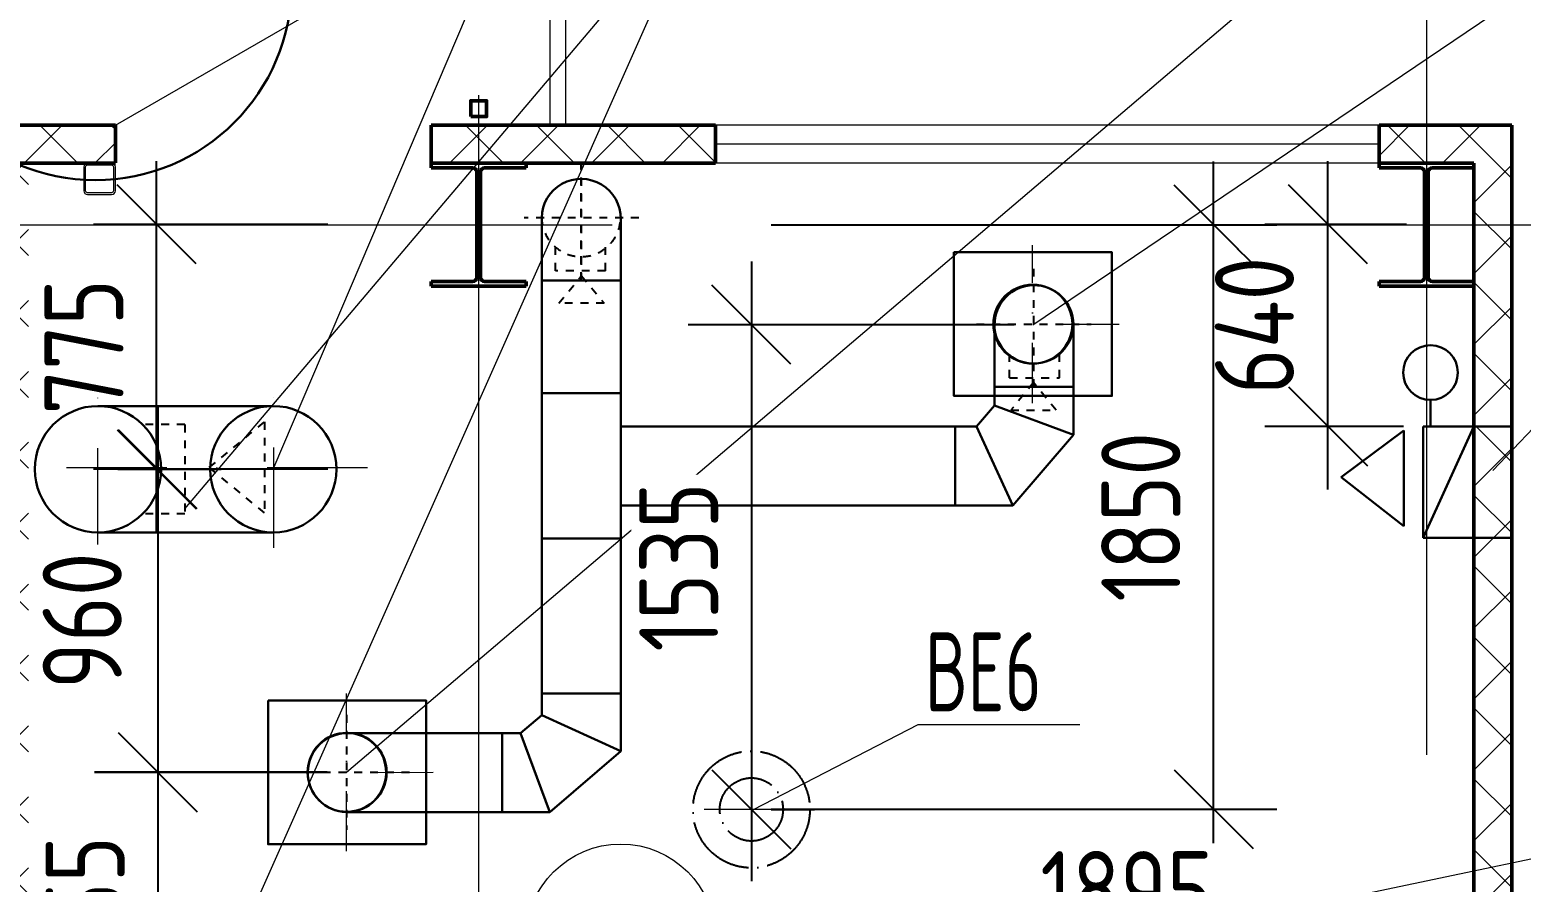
# Model space of a CAD drawing. Header units: millimetres. Extents: x -553547 to 230550, y -59438 to 214451.
# Drawn here: x 126906 to 131627, y -24420 to -21721 of the extents above; entities that cross this region are included whole.
import ezdxf
from ezdxf import colors
from ezdxf.entities.mleader import LeaderData, LeaderLine
from ezdxf.math import Vec2, Vec3

# ---------------------------------------------------------------- set-up
doc = ezdxf.new("R2010")
doc.units = ezdxf.units.MM
for name, pattern in [('ACAD_ISO04W100', [30, 24, -3, 0, -3]), ('Dashed', [0.5, 0.25, -0.25]), ('TRATTOPUNTO2', [12.7, 6.35, -3.175, 0, -3.175]), ('ГОСТ 2.303 6', [12, 8, -1.5, 1, -1.5]), ('осевая', [50.8, 31.75, -6.35, 6.35, -6.35])]:
    doc.linetypes.add(name, pattern=pattern)
for name, color, linetype, lineweight in [('_Оси', 252, 'Continuous', 9), ('АР_Двери', 250, 'Continuous', 9), ('АР_Окна', 160, 'Continuous', 20), ('АР_Площади', 250, 'Continuous', 20), ('АР_Размеры', 7, 'Continuous', 20), ('АР_Стены и перегородки', 154, 'Continuous', 50), ('АР_Тонкие', 7, 'Continuous', 0), ('АР_Штриховка', 7, 'Continuous', 20), ('АТ_ПС_АЛС_025', 20, 'ГОСТ 2.303 6', 25), ('Вытяжка', 5, 'Continuous', 30), ('ОВ текст', 7, 'Continuous', 15), ('приток', 10, 'Continuous', 30)]:
    doc.layers.add(name, color=color, linetype=linetype, lineweight=lineweight)
doc.styles.add('GOST type A', font='GOST2304A.ttf')
doc.styles.add('ГОСТ 2.304', font='CS_Gost2304.shx')
doc.linetypes.add('FENCELINE1', pattern='A,6.35,-2.54,[133,ltypeshp.shx,S=2.54,R=0,X=-2.54,Y=0],-2.54,25.4', length=36.83)
doc.linetypes.add('Lotok', pattern='A,5e-05,[6,MSH_7,S=1,R=0,X=0,Y=0],-4.989379', length=4.989429)
doc.dimstyles.new('СПДС', dxfattribs={"dimscale": 100, "dimtxt": 2.5, "dimasz": 2.5, "dimexe": 2, "dimexo": 0.625, "dimgap": 1, "dimtad": 1, "dimdec": 0, "dimtxsty": 'ГОСТ 2.304', "dimblk": 'OBLIQUE', "dimblk1": 'OBLIQUE', "dimblk2": 'OBLIQUE', "dimcen": 2.5, "dimdle": 2, "dimadec": 0, "dimazin": 2, "dimtfac": 0.75, "dimtdec": 4, "dimtmove": 1, "dimatfit": 3, "dimfxl": 1, "dimtfill": 1, "dimtolj": 1, "dimarcsym": 1})
pattern_1 = [(45, (576097.71, -263289.88), (-112.2532, 112.2532), []), (135, (576097.71, -263289.88), (-112.2532, -112.2532), [])]

# ---------------------------------------------------------------- blocks, each defined once
blk = doc.blocks.new('Несущая колонна')
at = {"color": 0, "linetype": 'ByBlock', "lineweight": -2, "extrusion": (0, 0, -1)}
for p, q in [((74798.1, 37252.3), (74798.1, 37267.3)), ((74798.1, 37267.3), (75098.1, 37267.3)), ((74798.1, 37252.3), (74929.1, 37252.3)), ((74967.1, 37252.3), (75098.1, 37252.3)), ((75098.1, 37252.3), (75098.1, 37267.3)), ((74942.1, 36905.3), (74942.1, 37239.3)), ((74954.1, 36905.3), (74954.1, 37239.3)), ((74798.1, 36877.3), (74798.1, 36892.3)), ((74798.1, 36892.3), (74929.1, 36892.3)), ((74798.1, 36877.3), (75098.1, 36877.3)), ((74967.1, 36892.3), (75098.1, 36892.3)), ((75098.1, 36877.3), (75098.1, 36892.3))]:
    blk.add_line(p, q, dxfattribs=at)
at = {"color": 18, "lineweight": 0, "true_color": 0x000000}
for points in [[(74948.1, 37267.3), (74948.1, 36877.3)], [(74954.1, 37072.3), (74942.1, 37072.3)]]:
    blk.add_lwpolyline(points, dxfattribs=at)
at = {"color": 0, "linetype": 'ByBlock', "lineweight": -2, "extrusion": (0, 0, -1)}
for centre, start, end in [((-74929.1, 37239.3), 90, 180), ((-74967.1, 37239.3), 360, 90), ((-74929.1, 36905.3), 180, 270), ((-74967.1, 36905.3), 270, 0)]:
    blk.add_arc(centre, 13, start, end, dxfattribs=at)
blk = doc.blocks.new('_Oblique')
at = {"color": 0, "linetype": 'ByBlock', "lineweight": -2}
blk.add_line((-0.5, -0.5), (0.5, 0.5), dxfattribs=at)
blk = doc.blocks.new('*D362')
at = {"layer": 'Defpoints', "color": 0, "lineweight": 30, "ltscale": 100, "transparency": 16777216}
for p in [(131014.6, -22336.8), (131326.5, -22336.8), (131316.5, -22976.6)]:
    blk.add_point(p, dxfattribs=at)
at = {"layer": 'ОВ текст', "color": 0, "lineweight": -2, "ltscale": 100, "transparency": 16777216}
for p, q in [((131014.6, -23176.6), (131014.6, -22136.8)), ((131264, -22336.8), (130814.6, -22336.8)), ((131254, -22976.6), (130814.6, -22976.6))]:
    blk.add_line(p, q, dxfattribs=at)
at = {"layer": 'ОВ текст', "color": 0, "lineweight": 15, "ltscale": 100, "transparency": 16777216, "insert": (130782.3, -22657.2), "char_height": 250, "attachment_point": 5, "rotation": 90, "style": 'ГОСТ 2.304', "bg_fill": 3, "box_fill_scale": 1.1, "bg_fill_color": 256, "bg_fill_true_color": 13158600, "bg_fill_transparency": 0}
blk.add_mtext('\\A1;640', dxfattribs=at)
at = {"layer": 'ОВ текст', "color": 0, "lineweight": -2, "ltscale": 100, "transparency": 16777216, "xscale": 250, "yscale": 250, "zscale": 250}
for p, rotation in [((131014.6, -22336.8), 90), ((131014.6, -22976.6), 270)]:
    blk.add_blockref('_Oblique', p, dxfattribs=dict(at, rotation=rotation))
blk = doc.blocks.new('*D331')
at = {"layer": 'Defpoints', "color": 0, "lineweight": 30, "ltscale": 100, "transparency": 16777216}
for p in [(127307.2, -22336.8), (127911.4, -22336.8), (127911.4, -23112)]:
    blk.add_point(p, dxfattribs=at)
at = {"layer": 'ОВ текст', "color": 0, "lineweight": -2, "ltscale": 100, "transparency": 16777216}
for p, q in [((127307.2, -23312), (127307.2, -22136.8)), ((127848.9, -22336.8), (127107.2, -22336.8)), ((127848.9, -23112), (127107.2, -23112))]:
    blk.add_line(p, q, dxfattribs=at)
at = {"layer": 'ОВ текст', "color": 0, "lineweight": -2, "ltscale": 100, "transparency": 16777216, "xscale": 250, "yscale": 250, "zscale": 250}
for p, rotation in [((127307.2, -22336.8), 90), ((127307.2, -23112), 270)]:
    blk.add_blockref('_Oblique', p, dxfattribs=dict(at, rotation=rotation))
at = {"layer": 'ОВ текст', "color": 0, "lineweight": 15, "ltscale": 100, "transparency": 16777216, "insert": (127077, -22724.4), "char_height": 250, "attachment_point": 5, "rotation": 90, "style": 'ГОСТ 2.304', "bg_fill": 3, "box_fill_scale": 1.1, "bg_fill_color": 256, "bg_fill_true_color": 13158600, "bg_fill_transparency": 0}
blk.add_mtext('\\A1;775', dxfattribs=at)
blk = doc.blocks.new('*D344')
at = {"layer": 'Defpoints', "color": 0, "lineweight": 30, "ltscale": 100, "transparency": 16777216}
for p in [(129189.9, -22337.8), (130652.8, -22337.8), (129189.9, -24188.3)]:
    blk.add_point(p, dxfattribs=at)
at = {"layer": 'ОВ текст', "color": 0, "lineweight": -2, "ltscale": 100, "transparency": 16777216}
for p, q in [((130652.8, -24388.3), (130652.8, -22137.8)), ((129252.4, -22337.8), (130852.8, -22337.8)), ((129252.4, -24188.3), (130852.8, -24188.3))]:
    blk.add_line(p, q, dxfattribs=at)
at = {"layer": 'ОВ текст', "color": 0, "lineweight": -2, "ltscale": 100, "transparency": 16777216, "xscale": 250, "yscale": 250, "zscale": 250}
for p, rotation in [((130652.8, -22337.8), 90), ((130652.8, -24188.3), 270)]:
    blk.add_blockref('_Oblique', p, dxfattribs=dict(at, rotation=rotation))
at = {"layer": 'ОВ текст', "color": 0, "lineweight": 15, "ltscale": 100, "transparency": 16777216, "insert": (130422.6, -23263), "char_height": 250, "attachment_point": 5, "rotation": 90, "style": 'ГОСТ 2.304', "bg_fill": 3, "box_fill_scale": 1.1, "bg_fill_color": 256, "bg_fill_true_color": 13158600, "bg_fill_transparency": 0}
blk.add_mtext('\\A1;1850', dxfattribs=at)
blk = doc.blocks.new('*D345')
at = {"layer": 'Defpoints', "color": 0, "lineweight": 30, "ltscale": 100, "transparency": 16777216}
for p in [(131596.5, -22337.8), (131596.5, -23702.9), (132375.9, -23702.9)]:
    blk.add_point(p, dxfattribs=at)
at = {"layer": 'ОВ текст', "color": 0, "lineweight": -2, "ltscale": 100, "transparency": 16777216}
for p, q in [((132375.9, -22137.8), (132375.9, -23902.9)), ((131659, -22337.8), (132575.9, -22337.8)), ((131659, -23702.9), (132575.9, -23702.9))]:
    blk.add_line(p, q, dxfattribs=at)
at = {"layer": 'ОВ текст', "color": 0, "lineweight": -2, "ltscale": 100, "transparency": 16777216, "xscale": 250, "yscale": 250, "zscale": 250}
for p, rotation in [((132375.9, -22337.8), 90), ((132375.9, -23702.9), 270)]:
    blk.add_blockref('_Oblique', p, dxfattribs=dict(at, rotation=rotation))
at = {"layer": 'ОВ текст', "color": 0, "lineweight": 15, "ltscale": 100, "transparency": 16777216, "insert": (132138.5, -23020.3), "char_height": 250, "attachment_point": 5, "rotation": 90, "style": 'ГОСТ 2.304', "bg_fill": 3, "box_fill_scale": 1.1, "bg_fill_color": 256, "bg_fill_true_color": 13158600, "bg_fill_transparency": 0}
blk.add_mtext('\\A1;1365', dxfattribs=at)
blk = doc.blocks.new('*D356')
at = {"layer": 'Defpoints', "color": 0, "lineweight": 30, "ltscale": 100, "transparency": 16777216}
for p in [(129430.8, -24678.4), (129430.8, -26018.8), (131325.5, -26018.8)]:
    blk.add_point(p, dxfattribs=at)
at = {"layer": 'ОВ текст', "color": 0, "lineweight": -2, "ltscale": 100, "transparency": 16777216}
for p, q in [((129430.8, -25956.3), (129430.8, -24478.4)), ((131325.5, -25956.3), (131325.5, -24478.4)), ((131525.5, -24678.4), (129230.8, -24678.4))]:
    blk.add_line(p, q, dxfattribs=at)
at = {"layer": 'ОВ текст', "color": 0, "lineweight": -2, "ltscale": 100, "transparency": 16777216, "xscale": 250, "yscale": 250, "zscale": 250, "rotation": 180}
blk.add_blockref('_Oblique', (129430.8, -24678.4), dxfattribs=at)
at = {"layer": 'ОВ текст', "color": 0, "lineweight": -2, "ltscale": 100, "transparency": 16777216, "xscale": 250, "yscale": 250, "zscale": 250}
blk.add_blockref('_Oblique', (131325.5, -24678.4), dxfattribs=at)
at = {"layer": 'ОВ текст', "color": 0, "lineweight": 15, "ltscale": 100, "transparency": 16777216, "insert": (130378.2, -24446.2), "char_height": 250, "attachment_point": 5, "style": 'ГОСТ 2.304', "bg_fill": 3, "box_fill_scale": 1.1, "bg_fill_color": 256, "bg_fill_true_color": 13158600, "bg_fill_transparency": 0}
blk.add_mtext('\\A1;1895', dxfattribs=at)
blk = doc.blocks.new('*D386')
at = {"layer": 'Defpoints', "color": 0, "lineweight": 30, "ltscale": 100, "transparency": 16777216}
for p in [(127121.5, -23112), (127311, -24071.7), (127910, -24071.7)]:
    blk.add_point(p, dxfattribs=at)
at = {"layer": 'ОВ текст', "color": 0, "lineweight": -2, "ltscale": 100, "transparency": 16777216}
for p, q in [((127311, -22912), (127311, -24271.7)), ((127184, -23112), (127511, -23112)), ((127847.5, -24071.7), (127111, -24071.7))]:
    blk.add_line(p, q, dxfattribs=at)
at = {"layer": 'ОВ текст', "color": 0, "lineweight": -2, "ltscale": 100, "transparency": 16777216, "xscale": 250, "yscale": 250, "zscale": 250}
for p, rotation in [((127311, -23112), 90), ((127311, -24071.7), 270)]:
    blk.add_blockref('_Oblique', p, dxfattribs=dict(at, rotation=rotation))
at = {"layer": 'ОВ текст', "color": 0, "lineweight": 15, "ltscale": 100, "transparency": 16777216, "insert": (127071.5, -23591.9), "char_height": 250, "attachment_point": 5, "rotation": 90, "style": 'ГОСТ 2.304', "bg_fill": 3, "box_fill_scale": 1.1, "bg_fill_color": 256, "bg_fill_true_color": 13158600, "bg_fill_transparency": 0}
blk.add_mtext('\\A1;960', dxfattribs=at)
blk = doc.blocks.new('*D387')
at = {"layer": 'Defpoints', "color": 0, "lineweight": 30, "ltscale": 100, "transparency": 16777216}
for p in [(127908.7, -24071.8), (127311, -25127.1), (127911.4, -25127.1)]:
    blk.add_point(p, dxfattribs=at)
at = {"layer": 'ОВ текст', "color": 0, "lineweight": -2, "ltscale": 100, "transparency": 16777216}
for p, q in [((127311, -23871.8), (127311, -25327.1)), ((127846.2, -24071.8), (127111, -24071.8)), ((127848.9, -25127.1), (127111, -25127.1))]:
    blk.add_line(p, q, dxfattribs=at)
at = {"layer": 'ОВ текст', "color": 0, "lineweight": -2, "ltscale": 100, "transparency": 16777216, "xscale": 250, "yscale": 250, "zscale": 250}
for p, rotation in [((127311, -24071.8), 90), ((127311, -25127.1), 270)]:
    blk.add_blockref('_Oblique', p, dxfattribs=dict(at, rotation=rotation))
at = {"layer": 'ОВ текст', "color": 0, "lineweight": 15, "ltscale": 100, "transparency": 16777216, "insert": (127080.8, -24539.6), "char_height": 250, "attachment_point": 5, "rotation": 90, "style": 'ГОСТ 2.304', "bg_fill": 3, "box_fill_scale": 1.1, "bg_fill_color": 256, "bg_fill_true_color": 13158600, "bg_fill_transparency": 0}
blk.add_mtext('\\A1;1055', dxfattribs=at)
blk = doc.blocks.new('*D388')
at = {"layer": 'Defpoints', "color": 0, "lineweight": 30, "ltscale": 100, "transparency": 16777216}
for p in [(130083.8, -22654.6), (129189.9, -24189.3), (129189.9, -24189.3)]:
    blk.add_point(p, dxfattribs=at)
at = {"layer": 'ОВ текст', "color": 0, "lineweight": -2, "ltscale": 100, "transparency": 16777216}
for p, q in [((129189.9, -22454.6), (129189.9, -24389.3)), ((130021.3, -22654.6), (128989.9, -22654.6)), ((129252.4, -24189.3), (129389.9, -24189.3))]:
    blk.add_line(p, q, dxfattribs=at)
at = {"layer": 'ОВ текст', "color": 0, "lineweight": -2, "ltscale": 100, "transparency": 16777216, "xscale": 250, "yscale": 250, "zscale": 250}
for p, rotation in [((129189.9, -22654.6), 90), ((129189.9, -24189.3), 270)]:
    blk.add_blockref('_Oblique', p, dxfattribs=dict(at, rotation=rotation))
at = {"layer": 'ОВ текст', "color": 0, "lineweight": 15, "ltscale": 100, "transparency": 16777216, "insert": (128959.8, -23421.9), "char_height": 250, "attachment_point": 5, "rotation": 90, "style": 'ГОСТ 2.304', "bg_fill": 3, "box_fill_scale": 1.1, "bg_fill_color": 256, "bg_fill_true_color": 13158600, "bg_fill_transparency": 0}
blk.add_mtext('\\A1;1535', dxfattribs=at)
blk = doc.blocks.new('АР')
at = {"layer": 'АР_Штриховка', "lineweight": 13}
h = blk.add_hatch(dxfattribs=at)
h.set_pattern_fill('ANSI37', color=252, scale=50)
h.set_pattern_definition(pattern_1)
h.paths.add_polyline_path([(679723.9, -236593.9), (680348.9, -236593.9), (680348.9, -241689.1), (680048.9, -241689.1), (680048.9, -241809.1), (680748.9, -241809.1), (680748.9, -241689.1), (680448.9, -241689.1), (680448.9, -236593.9), (680723.9, -236593.7), (680723.9, -236473.9), (679723.9, -236473.9)])
h = blk.add_hatch(dxfattribs=at)
h.set_pattern_fill('ANSI37', color=252, scale=50)
h.set_pattern_definition(pattern_1)
h.paths.add_polyline_path([(681723.9, -236594.1), (682623.9, -236594.1), (682623.9, -236474.1), (681723.9, -236473.9)])
h = blk.add_hatch(dxfattribs=at)
h.set_pattern_fill('ANSI37', color=252, scale=50)
h.set_pattern_definition(pattern_1)
h.paths.add_polyline_path([(685143.9, -242939.1), (685143.9, -236474.1), (684723.9, -236474.1), (684723.9, -236594.1), (685023.9, -236594.1), (685023.9, -241689.1), (683448.9, -241689.1), (683448.9, -241809.1), (685023.9, -241809.1), (685023.9, -242939.1)])
at = {"color": 252, "linetype": 'Continuous', "ltscale": 0.5}
for p, q in [((680711.9, -236593.9), (680635.9, -236593.9)), ((680711.9, -236593.9), (680635.9, -236593.9)), ((680635.9, -236599.9), (680711.9, -236599.9)), ((680635.9, -236599.9), (680711.9, -236599.9)), ((680623.9, -236605.9), (680623.9, -236681.9)), ((680623.9, -236605.9), (680623.9, -236681.9)), ((680629.9, -236681.9), (680629.9, -236605.9)), ((680629.9, -236681.9), (680629.9, -236605.9)), ((680717.9, -236605.9), (680717.9, -236681.9)), ((680717.9, -236605.9), (680717.9, -236681.9)), ((680723.9, -236681.9), (680723.9, -236605.9)), ((680723.9, -236681.9), (680723.9, -236605.9)), ((680711.9, -236687.9), (680635.9, -236687.9)), ((680711.9, -236687.9), (680635.9, -236687.9)), ((680635.9, -236693.9), (680711.9, -236693.9)), ((680635.9, -236693.9), (680711.9, -236693.9))]:
    blk.add_line(p, q, dxfattribs=at)
for centre, start, end in [((680635.9, -236605.9), 90, 180), ((680635.9, -236605.9), 90, 180), ((680711.9, -236605.9), 0, 90), ((680711.9, -236605.9), 0, 90), ((680635.9, -236681.9), 180, 270), ((680635.9, -236681.9), 180, 270), ((680711.9, -236681.9), 270, 0), ((680711.9, -236681.9), 270, 0)]:
    blk.add_arc(centre, 12, start, end, dxfattribs=at)
at = {"color": 252, "linetype": 'Continuous', "ltscale": 0.5, "extrusion": (1.89478e-14, -7.84844e-15, -1)}
blk.add_arc((-680635.9, -236605.9, 0), 6, 0, 90, dxfattribs=at)
blk.add_arc((-680635.9, -236605.9, 0), 6, 0, 90, dxfattribs=at)
at = {"color": 252, "linetype": 'Continuous', "ltscale": 0.5, "extrusion": (-7.84844e-15, -1.89478e-14, -1)}
blk.add_arc((-680711.9, -236605.9), 6, 90, 180, dxfattribs=at)
blk.add_arc((-680711.9, -236605.9), 6, 90, 180, dxfattribs=at)
at = {"color": 252, "linetype": 'Continuous', "ltscale": 0.5, "extrusion": (-1.89478e-14, -7.84844e-15, -1)}
blk.add_arc((-680635.9, -236681.9, 0), 6, 270, 0, dxfattribs=at)
blk.add_arc((-680635.9, -236681.9, 0), 6, 270, 0, dxfattribs=at)
at = {"color": 252, "linetype": 'Continuous', "ltscale": 0.5, "extrusion": (7.84844e-15, -1.89478e-14, -1)}
blk.add_arc((-680711.9, -236681.9, 0), 6, 180, 270, dxfattribs=at)
blk.add_arc((-680711.9, -236681.9, 0), 6, 180, 270, dxfattribs=at)
at = {"layer": '_Оси', "color": 252, "linetype": 'осевая', "ltscale": 80}
for p, q in [((684873.9, -235927.5), (684873.9, -259400.3)), ((681873.9, -236379.5), (681873.9, -246141.2)), ((647244.1, -236789.1), (685885.7, -236789.1))]:
    blk.add_line(p, q, dxfattribs=at)
at = {"layer": 'АР_Двери', "color": 252}
blk.add_line((680723.9, -236473.9), (681589.9, -235973.9), dxfattribs=at)
at = {"layer": 'АР_Окна', "color": 252}
for p, q in [((684723.9, -236474.1), (682623.9, -236474.1)), ((684723.9, -236534.1), (682623.9, -236534.1)), ((684723.9, -236594.1), (682623.9, -236594.1))]:
    blk.add_line(p, q, dxfattribs=at)
at = {"layer": 'АР_Площади', "color": 252}
blk.add_circle((682323.4, -239050), 300, dxfattribs=at)
at = {"layer": 'АР_Стены и перегородки', "color": 252}
for p, q in [((679723.9, -236473.9), (680723.9, -236473.7)), ((680723.9, -236473.7), (680723.9, -236593.7)), ((681723.9, -236473.9), (681723.9, -236593.9)), ((681723.9, -236474.1), (682623.9, -236474.1)), ((682623.9, -236594.1), (682623.9, -236474.1)), ((684723.9, -236474.1), (685143.9, -236474.1)), ((684723.9, -236594.1), (684723.9, -236474.1)), ((685143.9, -242939.1), (685143.9, -236474.1)), ((679723.9, -236593.9), (680723.9, -236593.9)), ((681723.9, -236594.1), (682623.9, -236594.1)), ((685023.9, -242939.1), (685023.9, -236594.1))]:
    blk.add_line(p, q, dxfattribs=at)
blk.add_lwpolyline([(681848.9, -236446.8), (681848.9, -236396.8), (681898.9, -236396.8), (681898.9, -236446.8)], close=True, dxfattribs=at)
at = {"layer": 'АР_Тонкие', "color": 252, "ltscale": 0.1}
blk.add_line((682148.9, -234993.9), (682148.9, -236474), dxfattribs=at)
at = {"layer": 'АР_Тонкие', "color": 252, "linetype": 'FENCELINE1', "ltscale": 13}
blk.add_line((682098.9, -236043.9), (682098.9, -236474), dxfattribs=at)
at = {"layer": 'АР_Стены и перегородки', "color": 252}
for p in [(606925.8, -273861.3), (609925.8, -273861.3)]:
    blk.add_blockref('Несущая колонна', p, dxfattribs=at)
at = {"color": 252}
ml = blk.add_multileader_mtext('Standard', dxfattribs=at)
ml.set_content('0,000', color=252, style='GOST type A')
ml.set_leader_properties(color=256)
ml.build(insert=Vec2(0, 0))
ml.multileader.update_dxf_attribs({"has_dogleg": 0, "has_text_frame": 1, "text_left_attachment_type": 7, "text_right_attachment_type": 6, "dogleg_length": 0, "arrow_head_size": 200})
ctx = ml.context
ctx.base_point, ctx.char_height, ctx.arrow_head_size, ctx.landing_gap_size, ctx.plane_origin = Vec3(649404.1, -245448.8), 250, 200, 50, Vec3(-514199.9, -248177.5)
ctx.left_attachment, ctx.right_attachment = 7, 6
notes = []
notes.append((ctx, [(0, (0, 0, 0), (0, 0), (1, 0), 1, [])]))
ctx.mtext.insert, ctx.mtext.flow_direction = Vec3(649454.1, -245161.3), 5
ml = blk.add_multileader_mtext('Standard', dxfattribs=at)
ml.set_content('0,000', color=252, style='GOST type A')
ml.set_leader_properties(color=256)
ml.build(insert=Vec2(0, 0))
ml.multileader.update_dxf_attribs({"has_dogleg": 0, "has_text_frame": 1, "text_left_attachment_type": 7, "text_right_attachment_type": 6, "dogleg_length": 0, "arrow_head_size": 200})
ctx = ml.context
ctx.base_point, ctx.char_height, ctx.arrow_head_size, ctx.landing_gap_size, ctx.plane_origin = Vec3(641715.8, -241787.5), 250, 200, 50, Vec3(-521888.2, -239063.6)
ctx.left_attachment, ctx.right_attachment = 7, 6
notes.append((ctx, [(0, (0, 0, 0), (0, 0), (1, 0), 1, [])]))
ctx.mtext.insert, ctx.mtext.flow_direction = Vec3(641765.8, -241500), 5
ml = blk.add_multileader_mtext('Standard', dxfattribs=at)
ml.set_content('-0,020', color=252, style='GOST type A')
ml.set_leader_properties(color=256)
ml.build(insert=Vec2(0, 0))
ml.multileader.update_dxf_attribs({"has_dogleg": 0, "has_text_frame": 1, "text_left_attachment_type": 7, "text_right_attachment_type": 6, "dogleg_length": 0, "arrow_head_size": 200})
ctx = ml.context
ctx.base_point, ctx.char_height, ctx.arrow_head_size, ctx.landing_gap_size, ctx.plane_origin = Vec3(677883.5, -235529.3), 250, 200, 50, Vec3(-485627.9, -231830.1)
ctx.left_attachment, ctx.right_attachment = 7, 6
notes.append((ctx, [(0, (0, 0, 0), (0, 0), (1, 0), 1, [])]))
ctx.mtext.insert, ctx.mtext.flow_direction = Vec3(677933.5, -235241.8), 5
ml = blk.add_multileader_mtext('Standard', dxfattribs=at)
ml.set_content('0,000', color=252, style='GOST type A')
ml.set_leader_properties(color=256)
ml.build(insert=Vec2(0, 0))
ml.multileader.update_dxf_attribs({"has_dogleg": 0, "has_text_frame": 1, "text_left_attachment_type": 7, "text_right_attachment_type": 6, "dogleg_length": 0, "arrow_head_size": 200})
ctx = ml.context
ctx.base_point, ctx.char_height, ctx.arrow_head_size, ctx.landing_gap_size, ctx.plane_origin = Vec3(656104.7, -253706.8), 250, 200, 50, Vec3(-507499.3, -250982.9)
ctx.left_attachment, ctx.right_attachment = 7, 6
notes.append((ctx, [(0, (0, 0, 0), (0, 0), (1, 0), 1, [])]))
ctx.mtext.insert, ctx.mtext.flow_direction = Vec3(656154.7, -253419.3), 5
ml = blk.add_multileader_mtext('Standard', dxfattribs=at)
ml.set_content('0,000', color=252, style='GOST type A')
ml.set_leader_properties(color=256)
ml.build(insert=Vec2(0, 0))
ml.multileader.update_dxf_attribs({"has_dogleg": 0, "has_text_frame": 1, "text_left_attachment_type": 7, "text_right_attachment_type": 6, "dogleg_length": 0, "arrow_head_size": 200})
ctx = ml.context
ctx.base_point, ctx.char_height, ctx.arrow_head_size, ctx.landing_gap_size, ctx.plane_origin = Vec3(674120.3, -254449.4), 250, 200, 50, Vec3(-489483.8, -251725.5)
ctx.left_attachment, ctx.right_attachment = 7, 6
notes.append((ctx, [(0, (0, 0, 0), (0, 0), (1, 0), 1, [])]))
ctx.mtext.insert, ctx.mtext.flow_direction = Vec3(674170.3, -254161.9), 5
ml = blk.add_multileader_mtext('Standard', dxfattribs=at)
ml.set_content('0,000', color=252, style='GOST type A')
ml.set_leader_properties(color=256)
ml.build(insert=Vec2(0, 0))
ml.multileader.update_dxf_attribs({"has_dogleg": 0, "has_text_frame": 1, "text_left_attachment_type": 7, "text_right_attachment_type": 6, "dogleg_length": 0, "arrow_head_size": 200})
ctx = ml.context
ctx.base_point, ctx.char_height, ctx.arrow_head_size, ctx.landing_gap_size, ctx.plane_origin = Vec3(683757.5, -246454.6), 250, 200, 50, Vec3(-479846.5, -243730.6)
ctx.left_attachment, ctx.right_attachment = 7, 6
notes.append((ctx, [(0, (0, 0, 0), (0, 0), (1, 0), 1, [])]))
ctx.mtext.insert, ctx.mtext.flow_direction = Vec3(683807.5, -246167), 5
ml = blk.add_multileader_mtext('Standard', dxfattribs=at)
ml.set_content('0,000', color=252, style='GOST type A')
ml.set_leader_properties(color=256)
ml.build(insert=Vec2(0, 0))
ml.multileader.update_dxf_attribs({"has_dogleg": 0, "has_text_frame": 1, "text_left_attachment_type": 7, "text_right_attachment_type": 6, "dogleg_length": 0, "arrow_head_size": 200})
ctx = ml.context
ctx.base_point, ctx.char_height, ctx.arrow_head_size, ctx.landing_gap_size, ctx.plane_origin = Vec3(643346.8, -237132.2), 250, 200, 50, Vec3(-520257.3, -234408.2)
ctx.left_attachment, ctx.right_attachment = 7, 6
notes.append((ctx, [(0, (0, 0, 0), (0, 0), (1, 0), 1, [])]))
ctx.mtext.insert, ctx.mtext.flow_direction = Vec3(643396.8, -236844.6), 5
ml = blk.add_multileader_mtext('Standard', dxfattribs=at)
ml.set_content('+0,100', color=252, style='GOST type A')
ml.set_leader_properties(color=256)
ml.build(insert=Vec2(0, 0))
ml.multileader.update_dxf_attribs({"has_dogleg": 0, "has_text_frame": 1, "text_left_attachment_type": 7, "text_right_attachment_type": 6, "dogleg_length": 0, "arrow_head_size": 200})
ctx = ml.context
ctx.base_point, ctx.char_height, ctx.arrow_head_size, ctx.landing_gap_size, ctx.plane_origin = Vec3(670361, -237807.4), 250, 200, 50, Vec3(-493243.1, -235083.5)
ctx.left_attachment, ctx.right_attachment = 7, 6
notes.append((ctx, [(0, (0, 0, 0), (0, 0), (1, 0), 1, [])]))
ctx.mtext.insert, ctx.mtext.flow_direction = Vec3(670411, -237519.9), 5
ml = blk.add_multileader_mtext('Standard', dxfattribs=at)
ml.set_content('+0,600', color=252, style='GOST type A')
ml.set_leader_properties(color=256)
ml.build(insert=Vec2(0, 0))
ml.multileader.update_dxf_attribs({"has_dogleg": 0, "has_text_frame": 1, "text_left_attachment_type": 7, "text_right_attachment_type": 6, "dogleg_length": 0, "arrow_head_size": 200})
ctx = ml.context
ctx.base_point, ctx.char_height, ctx.arrow_head_size, ctx.landing_gap_size, ctx.plane_origin = Vec3(651984.7, -241980.5), 250, 200, 50, Vec3(-511405.9, -240931)
ctx.left_attachment, ctx.right_attachment = 7, 6
notes.append((ctx, [(0, (0, 0, 0), (0, 0), (1, 0), 1, [])]))
ctx.mtext.insert, ctx.mtext.flow_direction = Vec3(652034.7, -241693), 5
ml = blk.add_multileader_mtext('Standard', dxfattribs=at)
ml.set_content('-0,100', color=252, style='GOST type A')
ml.set_leader_properties(color=256)
ml.build(insert=Vec2(0, 0))
ml.multileader.update_dxf_attribs({"has_dogleg": 0, "has_text_frame": 1, "text_left_attachment_type": 7, "text_right_attachment_type": 6, "dogleg_length": 0, "arrow_head_size": 200})
ctx = ml.context
ctx.base_point, ctx.char_height, ctx.arrow_head_size, ctx.landing_gap_size, ctx.plane_origin = Vec3(648501.3, -240196.6, 75705.6), 250, 200, 50, Vec3(-514889.3, -239147.1, 75705.6)
ctx.left_attachment, ctx.right_attachment = 7, 6
notes.append((ctx, [(0, (0, 0, 0), (0, 0), (1, 0), 1, [])]))
ctx.mtext.insert, ctx.mtext.flow_direction = Vec3(648551.3, -239909, 75705.6), 5
for ctx, leaders in notes:
    for number, flags, end, landing, length, lines in leaders:
        leader = LeaderData()
        leader.index, (leader.has_last_leader_line, leader.has_dogleg_vector, leader.attachment_direction) = number, flags
        leader.last_leader_point, leader.dogleg_vector, leader.dogleg_length = Vec3(end), Vec3(landing), length
        for number, points, colour, breaks in lines:
            line = LeaderLine()
            line.index, line.vertices, line.color, line.breaks = number, Vec3.list(points), colors.encode_raw_color(colour), breaks
            leader.lines.append(line)
        ctx.leaders.append(leader)

msp = doc.modelspace()

# ---------------------------------------------------------------- linework, layer by layer
at = {"layer": 'Вытяжка', "linetype": 'Dashed', "lineweight": 25, "ltscale": 100}
for p, q in [((128651.077, -22512.935), (128651.077, -22139.315)), ((128651.876, -22514.868), (128651.876, -22141.248)), ((128833.561, -22315.864), (128470.191, -22315.864)), ((128570.219, -22483.577), (128570.219, -22409.257)), ((128727.631, -22483.577), (128727.631, -22409.257)), ((128727.631, -22483.577), (128570.219, -22483.577)), ((128579.931, -22586.776), (128651.927, -22499.33)), ((128651.927, -22499.33), (128723.922, -22586.776)), ((128723.922, -22586.776), (128579.931, -22586.776))]:
    msp.add_line(p, q, dxfattribs=at)
at = {"layer": 'Вытяжка'}
for p, q in [((128526.062, -23890.279), (128526.092, -22315.864)), ((128459.409, -23947.628), (128526.062, -23890.279)), ((128401.062, -24197.628), (128401.062, -23947.628)), ((128459.409, -23947.628), (128552.157, -24197.628))]:
    msp.add_line(p, q, dxfattribs=at)
at = {"layer": 'Вытяжка', "linetype": 'TRATTOPUNTO2', "lineweight": 15, "ltscale": 30}
for p, q in [((127908.691, -24321.814), (127908.691, -23821.814)), ((127611.094, -24071.814), (128208.887, -24071.667))]:
    msp.add_line(p, q, dxfattribs=at)
at = {"layer": 'Вытяжка', "linetype": 'TRATTOPUNTO2', "lineweight": 15, "ltscale": 50}
msp.add_line((129352.452, -24189.275), (129040.364, -24189.275), dxfattribs=at)
at = {"layer": 'Вытяжка'}
msp.add_lwpolyline([(127659.99, -23844.24), (127659.99, -24299.24), (128159.99, -24299.24), (128159.99, -23844.24), (127659.99, -23844.24)], dxfattribs=at)
at = {"layer": 'Вытяжка', "linetype": 'ACAD_ISO04W100', "lineweight": 25, "ltscale": 10}
msp.add_lwpolyline([(129189.949, -23983.217), (129189.949, -24416.48)], dxfattribs=at)
at = {"layer": 'Вытяжка'}
msp.add_circle((127909.99, -24071.74), 125, dxfattribs=at)
at = {"layer": 'Вытяжка', "linetype": 'ACAD_ISO04W100', "lineweight": 25, "ltscale": 10}
for radius in [185, 100]:
    msp.add_circle((129189.949, -24189.275), radius, dxfattribs=at)
at = {"layer": 'Вытяжка'}
msp.add_arc((128651.077, -22317.797), 125, 359.113864, 179.113864, dxfattribs=at)
at = {"layer": 'ОВ текст'}
msp.add_line((131536.469, -23116.482), (133070.5, -21506.187), dxfattribs=at)
at = {"layer": 'ОВ текст', "linetype": 'Continuous'}
for p, q in [((129196.408, -24189.275), (129717.328, -23919.84)), ((129717.328, -23919.84), (130229.608, -23919.84))]:
    msp.add_line(p, q, dxfattribs=at)
msp.add_lwpolyline([(127911.394, -25133.015), (132410.451, -24187.659)], dxfattribs=at)
at = {"layer": 'приток', "color": 241}
for p, q in [((131339.596, -22979.158), (131339.596, -22892.792)), ((131316.5, -23329.105), (131316.5, -22976.596)), ((131476.5, -22976.596), (131316.5, -22976.596)), ((131476.5, -22976.596), (131316.5, -23329.105)), ((131476.5, -23329.105), (131316.5, -23329.105))]:
    msp.add_line(p, q, dxfattribs=at)
at = {"layer": 'приток'}
for p, q in [((131255.598, -22989.922), (131057.068, -23137.236)), ((131255.598, -23292.362), (131255.598, -22989.922)), ((131057.068, -23137.236), (131255.598, -23292.362))]:
    msp.add_line(p, q, dxfattribs=at)
at = {"layer": 'приток', "color": 241}
msp.add_lwpolyline([(131476.5, -23329.105), (131476.5, -22976.596), (131596.5, -22976.596), (131596.5, -23329.105)], close=True, dxfattribs=at)
msp.add_circle((131339.596, -22806.158), 86.634, dxfattribs=at)

# ---------------------------------------------------------------- block references
at = {"layer": 'АР_Размеры', "color": 18, "true_color": 0x000000}
msp.add_blockref('АР', (-553547.366, 214451.275), dxfattribs=at)

# ---------------------------------------------------------------- texts
at = {"layer": 'ОВ текст', "linetype": 'Continuous', "insert": (129738.967, -23753.222), "char_height": 250, "width": 7852.99712, "attachment_point": 4, "line_spacing_factor": 0.84, "style": 'ГОСТ 2.304'}
msp.add_mtext('{\\W0.8;ВЕ6}', dxfattribs=at)

# ---------------------------------------------------------------- next in the draw order: dimensions: what is measured, and where the dimension line sits
at = {"layer": 'ОВ текст', "color": 7, "lineweight": 15, "ltscale": 100}
dim = msp.add_linear_dim(base=(127307.158, -22336.8), p1=(127911.394, -23112.013), p2=(127911.394, -22336.8), angle=90, dimstyle='СПДС', dxfattribs=at)
dim.commit()
dim.dimension.update_dxf_attribs({"geometry": '*D331', "text_midpoint": (127076.98, -22724.406)})
dim = msp.add_linear_dim(base=(131014.58, -22336.8), p1=(131316.5, -22976.596), p2=(131326.5, -22336.8), angle=90, dimstyle='СПДС', dxfattribs=at)
dim.commit()
dim.dimension.update_dxf_attribs({"geometry": '*D362', "text_midpoint": (131014.58, -22657.198), "dimtype": 160})

# ---------------------------------------------------------------- next in the draw order: linework, layer by layer
at = {"layer": 'АТ_ПС_АЛС_025', "color": 6, "linetype": 'Lotok', "lineweight": 30}
msp.add_circle((127113.102, -21574.91), 621.76, dxfattribs=at)
at = {"layer": 'Вытяжка', "color": 4, "linetype": 'TRATTOPUNTO2', "lineweight": 15, "ltscale": 50}
for p, q in [((127121.463, -23362.825), (127121.463, -22861.201)), ((127677.809, -23361.124), (127677.809, -22859.501)), ((127974.322, -23108.147), (126910.852, -23108.147))]:
    msp.add_line(p, q, dxfattribs=at)
at = {"layer": 'Вытяжка', "color": 4, "ltscale": 100}
for p, q in [((127676.394, -22912.013), (127121.422, -22912.013)), ((127676.394, -23312.013), (127121.463, -23312.013))]:
    msp.add_line(p, q, dxfattribs=at)
at = {"layer": 'Вытяжка', "color": 4, "linetype": 'Dashed', "lineweight": 25, "ltscale": 100}
for p, q in [((127396.426, -22970.592), (127262.884, -22970.592)), ((127396.426, -22970.592), (127396.426, -23253.434)), ((127473.819, -23106.446), (127648.711, -22962.455)), ((127648.711, -22962.455), (127648.711, -23250.437)), ((127648.711, -23250.437), (127473.819, -23106.446)), ((127396.426, -23253.434), (127262.884, -23253.434))]:
    msp.add_line(p, q, dxfattribs=at)
at = {"layer": 'Вытяжка', "color": 4}
for centre in [(127121.463, -23112.013), (127676.394, -23112.013)]:
    msp.add_circle(centre, 200, dxfattribs=at)
at = {"layer": 'ОВ текст', "linetype": 'Continuous'}
msp.add_line((130080.811, -22654.558), (133153.965, -20577.748), dxfattribs=at)
for points in [[(127676.394, -23112.013), (128967.811, -20082.286)], [(129035.563, -21301.305), (127395.889, -23237.616)], [(129035.563, -21301.305), (127396.426, -24991.593)]]:
    msp.add_lwpolyline(points, dxfattribs=at)

# ---------------------------------------------------------------- next in the draw order: dimensions: what is measured, and where the dimension line sits
at = {"layer": 'ОВ текст', "color": 7, "lineweight": 15, "ltscale": 100}
for base, p1, p2, picture, middle in [((130652.825, -22337.8), (129189.949, -24188.275), (129189.949, -22337.8), '*D344', (130422.648, -23263.037)), ((132375.935, -23702.884), (131596.5, -22337.8), (131596.5, -23702.884), '*D345', (132138.523, -23020.342))]:
    dim = msp.add_linear_dim(base=base, p1=p1, p2=p2, angle=90, dimstyle='СПДС', dxfattribs=at)
    dim.commit()
    dim.dimension.update_dxf_attribs({"geometry": picture, "text_midpoint": middle})

# ---------------------------------------------------------------- next in the draw order: linework, layer by layer
at = {"layer": 'Вытяжка', "linetype": 'TRATTOPUNTO2', "lineweight": 15, "ltscale": 30}
for p, q in [((130079.512, -22902.631), (130079.512, -22402.631)), ((129781.915, -22652.631), (130379.707, -22652.484))]:
    msp.add_line(p, q, dxfattribs=at)
at = {"layer": 'Вытяжка'}
msp.add_line((130209.586, -22652.557), (130209.586, -23002.657), dxfattribs=at)
at = {"layer": 'Вытяжка', "linetype": 'Dashed', "lineweight": 25, "ltscale": 100}
msp.add_line((130164.629, -22822.204), (130164.629, -22747.883), dxfattribs=at)
at = {"layer": 'Вытяжка'}
msp.add_lwpolyline([(129830.811, -22425.058), (129830.811, -22880.058), (130330.811, -22880.058), (130330.811, -22425.058), (129830.811, -22425.058)], dxfattribs=at)
msp.add_circle((130080.811, -22652.558), 125, dxfattribs=at)
at = {"layer": 'ОВ текст', "linetype": 'Continuous'}
msp.add_lwpolyline([(133217.427, -19556.598), (127908.691, -24071.814)], dxfattribs=at)

# ---------------------------------------------------------------- next in the draw order: dimensions: what is measured, and where the dimension line sits
at = {"layer": 'ОВ текст', "color": 7, "lineweight": 15, "ltscale": 100}
dim = msp.add_linear_dim(base=(129430.824, -24678.409), p1=(131325.5, -26018.806), p2=(129430.824, -26018.806), dimstyle='СПДС', dxfattribs=at)
dim.commit()
dim.dimension.update_dxf_attribs({"geometry": '*D356', "text_midpoint": (130378.162, -24446.174)})

# ---------------------------------------------------------------- next in the draw order: dimensions: what is measured, and where the dimension line sits
for base, p1, p2, picture, middle in [((129189.949, -24189.275), (130083.772, -22654.557), (129189.949, -24189.275), '*D388', (128959.771, -23421.916)), ((127310.957, -24071.74), (127121.463, -23112.013), (127909.99, -24071.74), '*D386', (127071.488, -23591.877))]:
    dim = msp.add_linear_dim(base=base, p1=p1, p2=p2, angle=90, dimstyle='СПДС', dxfattribs=at)
    dim.commit()
    dim.dimension.update_dxf_attribs({"geometry": picture, "text_midpoint": middle})

# ---------------------------------------------------------------- next in the draw order: linework, layer by layer
at = {"layer": 'Вытяжка'}
for p, q in [((128776.062, -24004.977), (128776.062, -22315.864)), ((128776.062, -22315.864), (128776.062, -22573.215)), ((128526.062, -22514.868), (128776.062, -22514.868)), ((129959.586, -22652.557), (129959.586, -22909.908)), ((130209.586, -22851.561), (129959.586, -22851.561)), ((129959.586, -22909.908), (129902.237, -22976.561)), ((129959.586, -22909.908), (130209.586, -23002.657)), ((129902.237, -22976.561), (128776.062, -22976.561)), ((129834.586, -22976.561), (129834.586, -23226.561)), ((129902.237, -22976.561), (130016.935, -23226.561)), ((130209.586, -23002.657), (130016.935, -23226.561)), ((130016.935, -23226.561), (128776.062, -23226.561)), ((128526.062, -23822.628), (128776.062, -23822.628)), ((128526.062, -23890.279), (128776.062, -24004.977)), ((128552.157, -24197.628), (128776.062, -24004.977))]:
    msp.add_line(p, q, dxfattribs=at)
at = {"layer": 'Вытяжка', "linetype": 'Dashed', "lineweight": 25, "ltscale": 100}
for p, q in [((130083.772, -22851.561), (130083.772, -22477.942)), ((129902.087, -22652.557), (130265.457, -22652.557)), ((130007.218, -22822.204), (130007.218, -22747.883)), ((130007.218, -22822.204), (130164.629, -22822.204)), ((130082.921, -22837.957), (130010.926, -22925.402)), ((130154.917, -22925.402), (130082.921, -22837.957)), ((130010.926, -22925.402), (130154.917, -22925.402))]:
    msp.add_line(p, q, dxfattribs=at)
at = {"layer": 'Вытяжка'}
for points in [[(128526.062, -22871.638), (128776.062, -22871.638)], [(128526.062, -23331.484), (128776.062, -23331.484)]]:
    msp.add_lwpolyline(points, dxfattribs=at)
at = {"layer": 'Вытяжка', "linetype": 'Dashed', "lineweight": 25, "ltscale": 100}
msp.add_arc((128651.077, -22313.931), 125, 180.886136, 0.886136, dxfattribs=at)
at = {"layer": 'Вытяжка'}
msp.add_arc((130084.571, -22654.49), 125, 0.886136, 180.886136, dxfattribs=at)
at = {"layer": 'Вытяжка', "ltscale": 100}
msp.add_arc((130083.772, -22652.557), 125, 180.886136, 0.886136, dxfattribs=at)

# ---------------------------------------------------------------- next in the draw order: dimensions: what is measured, and where the dimension line sits
at = {"layer": 'ОВ текст', "color": 7, "lineweight": 15, "ltscale": 100}
dim = msp.add_linear_dim(base=(127310.957, -25127.148), p1=(127908.691, -24071.814), p2=(127911.394, -25127.148), angle=90, dimstyle='СПДС', dxfattribs=at)
dim.commit()
dim.dimension.update_dxf_attribs({"geometry": '*D387', "text_midpoint": (127310.957, -24539.567), "dimtype": 160})

# ---------------------------------------------------------------- next in the draw order: linework, layer by layer
at = {"layer": 'Вытяжка', "linetype": 'Dashed', "lineweight": 25, "ltscale": 100}
for p, q in [((127908.691, -23890.129), (127908.691, -24253.499)), ((128107.695, -24071.814), (127734.076, -24071.814))]:
    msp.add_line(p, q, dxfattribs=at)
at = {"layer": 'Вытяжка'}
for p, q in [((127908.691, -23947.628), (128459.409, -23947.628)), ((127908.691, -24197.628), (128552.157, -24197.628))]:
    msp.add_line(p, q, dxfattribs=at)
msp.add_arc((127910.624, -24072.613), 125, 89.113864, 269.113864, dxfattribs=at)
at = {"layer": 'Вытяжка', "ltscale": 100}
msp.add_arc((127908.691, -24071.814), 125, 269.113864, 89.113864, dxfattribs=at)

# ---------------------------------------------------------------- next in the draw order: block references
at = {"layer": 'АР_Размеры', "color": 18, "true_color": 0x000000}
msp.add_blockref('АР', (-485509.064, 206951.83), dxfattribs=at)

doc.saveas('drawing.dxf')
